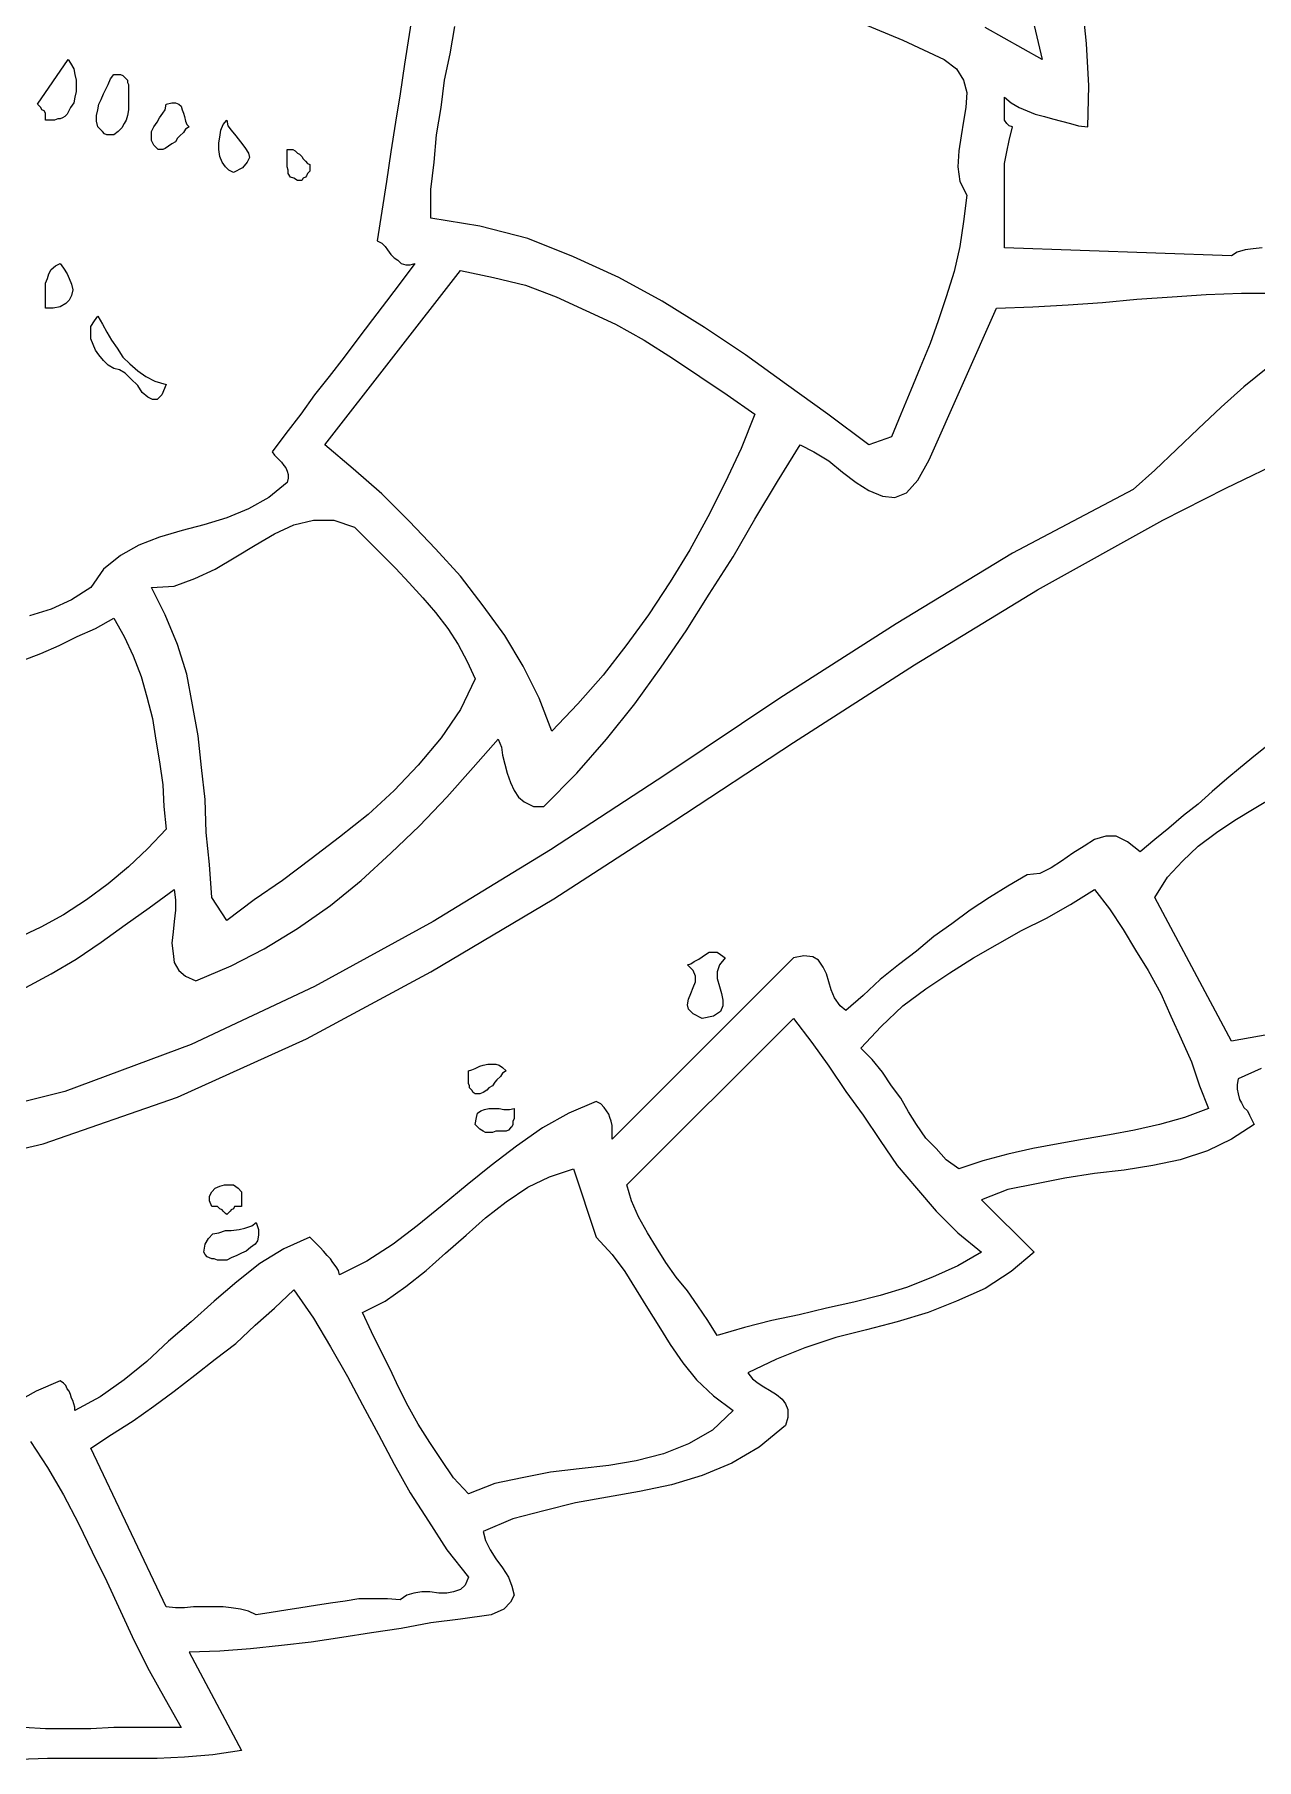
# Model space of a CAD drawing. Extents: x 0.03 to 7.75, y 0.03 to 7.25.
# Drawn here: x 1.877 to 2.949, y 0.197 to 1.71 of the extents above; entities that cross this region are included whole.
import ezdxf

# ---------------------------------------------------------------- set-up
doc = ezdxf.new("R2010")
doc.units = 0
doc.layers.add('1', color=7, linetype='Continuous')

msp = doc.modelspace()

# ---------------------------------------------------------------- linework, layer by layer
for points in [[(1.907, 1.642), (1.906, 1.64), (1.904, 1.638), (1.902, 1.637), (1.9, 1.636), (1.898, 1.636), (1.895, 1.635), (1.893, 1.635), (1.89, 1.635), (1.887, 1.635), (1.887, 1.637), (1.887, 1.639), (1.887, 1.641), (1.886, 1.643), (1.884, 1.644), (1.883, 1.646), (1.882, 1.647), (1.88, 1.649), (1.907, 1.688), (1.909, 1.685), (1.912, 1.68), (1.913, 1.675), (1.914, 1.67), (1.914, 1.665), (1.914, 1.66), (1.913, 1.655), (1.912, 1.65), (1.909, 1.646), (1.907, 1.642)], [(1.96, 1.662), (1.96, 1.657), (1.96, 1.653), (1.96, 1.648), (1.96, 1.644), (1.959, 1.639), (1.958, 1.635), (1.956, 1.632), (1.954, 1.628), (1.951, 1.625), (1.947, 1.622), (1.944, 1.622), (1.942, 1.622), (1.941, 1.622), (1.939, 1.623), (1.937, 1.625), (1.936, 1.626), (1.935, 1.627), (1.933, 1.629), (1.932, 1.634), (1.932, 1.639), (1.933, 1.644), (1.934, 1.649), (1.936, 1.653), (1.938, 1.658), (1.94, 1.662), (1.942, 1.666), (1.944, 1.671), (1.947, 1.675), (1.949, 1.675), (1.951, 1.675), (1.953, 1.675), (1.955, 1.674), (1.957, 1.672), (1.959, 1.67), (1.959, 1.668), (1.96, 1.666), (1.96, 1.664), (1.96, 1.662)], [(2.013, 1.629), (2.01, 1.627), (2.008, 1.624), (2.005, 1.621), (2.003, 1.619), (2.001, 1.616), (1.998, 1.614), (1.995, 1.612), (1.992, 1.61), (1.99, 1.609), (1.986, 1.609), (1.982, 1.613), (1.98, 1.617), (1.98, 1.621), (1.98, 1.625), (1.982, 1.629), (1.985, 1.633), (1.987, 1.637), (1.99, 1.641), (1.992, 1.644), (1.993, 1.649), (1.998, 1.65), (2.001, 1.65), (2.004, 1.649), (2.006, 1.647), (2.007, 1.644), (2.008, 1.641), (2.009, 1.638), (2.01, 1.634), (2.011, 1.631), (2.013, 1.629)], [(2.052, 1.589), (2.048, 1.591), (2.045, 1.594), (2.042, 1.598), (2.04, 1.603), (2.039, 1.609), (2.039, 1.615), (2.04, 1.62), (2.041, 1.626), (2.043, 1.631), (2.046, 1.635), (2.047, 1.63), (2.05, 1.626), (2.054, 1.621), (2.058, 1.616), (2.062, 1.611), (2.065, 1.606), (2.066, 1.602), (2.064, 1.598), (2.06, 1.593), (2.052, 1.589)], [(2.119, 1.596), (2.119, 1.593), (2.119, 1.591), (2.119, 1.59), (2.117, 1.588), (2.116, 1.586), (2.115, 1.585), (2.113, 1.584), (2.112, 1.582), (2.108, 1.582), (2.105, 1.584), (2.102, 1.585), (2.1, 1.588), (2.1, 1.591), (2.099, 1.594), (2.099, 1.598), (2.099, 1.602), (2.099, 1.605), (2.099, 1.609), (2.102, 1.609), (2.104, 1.609), (2.106, 1.608), (2.108, 1.606), (2.11, 1.605), (2.112, 1.603), (2.113, 1.601), (2.115, 1.599), (2.117, 1.597), (2.119, 1.596)], [(1.894, 1.47), (1.887, 1.47), (1.887, 1.474), (1.887, 1.479), (1.887, 1.483), (1.887, 1.488), (1.887, 1.492), (1.889, 1.496), (1.89, 1.5), (1.892, 1.504), (1.896, 1.507), (1.9, 1.509), (1.903, 1.505), (1.906, 1.5), (1.908, 1.496), (1.91, 1.491), (1.911, 1.486), (1.91, 1.481), (1.908, 1.477), (1.905, 1.474), (1.9, 1.471), (1.894, 1.47)], [(1.993, 1.403), (1.989, 1.394), (1.985, 1.39), (1.981, 1.39), (1.977, 1.392), (1.972, 1.396), (1.968, 1.402), (1.962, 1.408), (1.957, 1.413), (1.952, 1.416), (1.947, 1.417), (1.942, 1.42), (1.938, 1.424), (1.934, 1.429), (1.931, 1.433), (1.929, 1.438), (1.927, 1.443), (1.927, 1.449), (1.927, 1.454), (1.93, 1.459), (1.933, 1.463), (1.937, 1.456), (1.941, 1.449), (1.945, 1.442), (1.95, 1.435), (1.955, 1.427), (1.961, 1.421), (1.968, 1.415), (1.975, 1.41), (1.983, 1.406), (1.993, 1.403)], [(2.483, 0.9), (2.478, 0.894), (2.476, 0.888), (2.476, 0.882), (2.478, 0.875), (2.48, 0.869), (2.481, 0.863), (2.481, 0.858), (2.479, 0.853), (2.473, 0.849), (2.463, 0.847), (2.455, 0.851), (2.451, 0.855), (2.45, 0.859), (2.451, 0.864), (2.453, 0.869), (2.455, 0.874), (2.457, 0.879), (2.457, 0.884), (2.455, 0.889), (2.45, 0.894), (2.453, 0.895), (2.456, 0.897), (2.46, 0.899), (2.463, 0.901), (2.466, 0.903), (2.469, 0.905), (2.473, 0.905), (2.476, 0.905), (2.479, 0.903), (2.483, 0.9)], [(2.953, 0.803), (2.933, 0.794), (2.932, 0.789), (2.932, 0.785), (2.933, 0.781), (2.934, 0.776), (2.936, 0.773), (2.938, 0.769), (2.941, 0.766), (2.943, 0.762), (2.945, 0.758), (2.947, 0.754), (2.927, 0.741), (2.906, 0.731), (2.882, 0.723), (2.858, 0.718), (2.833, 0.714), (2.807, 0.711), (2.781, 0.707), (2.756, 0.702), (2.731, 0.697), (2.708, 0.688), (2.754, 0.642), (2.734, 0.625), (2.711, 0.61), (2.686, 0.599), (2.661, 0.589), (2.634, 0.581), (2.607, 0.574), (2.58, 0.567), (2.553, 0.558), (2.528, 0.548), (2.503, 0.536), (2.507, 0.531), (2.512, 0.527), (2.517, 0.524), (2.522, 0.521), (2.528, 0.517), (2.533, 0.513), (2.536, 0.509), (2.538, 0.504), (2.538, 0.497), (2.536, 0.49), (2.513, 0.471), (2.489, 0.457), (2.463, 0.446), (2.436, 0.438), (2.408, 0.432), (2.38, 0.427), (2.352, 0.422), (2.324, 0.415), (2.297, 0.408), (2.271, 0.397), (2.273, 0.389), (2.277, 0.381), (2.282, 0.373), (2.288, 0.365), (2.293, 0.357), (2.296, 0.349), (2.298, 0.341), (2.295, 0.335), (2.289, 0.329), (2.278, 0.324), (2.251, 0.32), (2.225, 0.317), (2.199, 0.312), (2.173, 0.308), (2.147, 0.304), (2.12, 0.3), (2.094, 0.297), (2.067, 0.294), (2.04, 0.292), (2.013, 0.291), (2.059, 0.205), (2.034, 0.201), (2.009, 0.199), (1.985, 0.198), (1.961, 0.198), (1.937, 0.198), (1.913, 0.198), (1.889, 0.198), (1.864, 0.197)], [(2.291, 0.801), (2.288, 0.799), (2.286, 0.796), (2.283, 0.793), (2.281, 0.791), (2.279, 0.788), (2.276, 0.786), (2.274, 0.784), (2.271, 0.782), (2.268, 0.781), (2.264, 0.781), (2.262, 0.782), (2.261, 0.784), (2.259, 0.786), (2.259, 0.788), (2.258, 0.79), (2.258, 0.793), (2.258, 0.795), (2.258, 0.798), (2.258, 0.801), (2.261, 0.802), (2.264, 0.803), (2.268, 0.805), (2.271, 0.806), (2.275, 0.807), (2.278, 0.807), (2.282, 0.807), (2.285, 0.806), (2.288, 0.804), (2.291, 0.801)], [(2.298, 0.768), (2.298, 0.765), (2.298, 0.762), (2.298, 0.759), (2.297, 0.757), (2.297, 0.754), (2.296, 0.752), (2.295, 0.751), (2.293, 0.749), (2.291, 0.748), (2.288, 0.748), (2.285, 0.748), (2.282, 0.748), (2.279, 0.747), (2.276, 0.747), (2.273, 0.747), (2.271, 0.748), (2.268, 0.75), (2.266, 0.752), (2.264, 0.754), (2.265, 0.76), (2.266, 0.764), (2.269, 0.766), (2.272, 0.767), (2.276, 0.768), (2.28, 0.768), (2.285, 0.768), (2.289, 0.767), (2.294, 0.767), (2.298, 0.768)], [(2.059, 0.695), (2.059, 0.682), (2.057, 0.682), (2.055, 0.682), (2.053, 0.682), (2.052, 0.68), (2.05, 0.679), (2.049, 0.678), (2.047, 0.676), (2.046, 0.675), (2.045, 0.676), (2.043, 0.678), (2.042, 0.679), (2.04, 0.68), (2.038, 0.682), (2.037, 0.682), (2.035, 0.682), (2.033, 0.682), (2.031, 0.687), (2.031, 0.691), (2.033, 0.695), (2.036, 0.698), (2.04, 0.7), (2.044, 0.701), (2.048, 0.701), (2.052, 0.701), (2.056, 0.698), (2.059, 0.695)], [(2.046, 0.635), (2.043, 0.635), (2.04, 0.635), (2.038, 0.635), (2.035, 0.636), (2.033, 0.636), (2.031, 0.637), (2.029, 0.638), (2.027, 0.64), (2.026, 0.642), (2.027, 0.649), (2.03, 0.654), (2.034, 0.658), (2.039, 0.659), (2.045, 0.661), (2.05, 0.661), (2.057, 0.662), (2.062, 0.663), (2.068, 0.665), (2.072, 0.668), (2.074, 0.662), (2.074, 0.657), (2.073, 0.652), (2.071, 0.649), (2.067, 0.646), (2.063, 0.643), (2.059, 0.641), (2.055, 0.639), (2.05, 0.637), (2.046, 0.635)]]:
    msp.add_lwpolyline(points)
at = {"layer": '1'}
for points in [[(2.21, 1.736), (2.206, 1.71), (2.202, 1.684), (2.198, 1.658), (2.194, 1.633), (2.19, 1.607), (2.186, 1.581), (2.182, 1.555), (2.178, 1.529), (2.182, 1.527), (2.185, 1.524), (2.187, 1.521), (2.19, 1.517), (2.193, 1.514), (2.196, 1.512), (2.199, 1.509), (2.203, 1.508), (2.207, 1.508), (2.211, 1.509), (2.199, 1.493), (2.186, 1.476), (2.174, 1.46), (2.161, 1.443), (2.149, 1.427), (2.136, 1.41), (2.123, 1.394), (2.111, 1.377), (2.098, 1.36), (2.086, 1.344), (2.088, 1.341), (2.09, 1.339), (2.092, 1.337), (2.094, 1.335), (2.096, 1.332), (2.098, 1.33), (2.099, 1.327), (2.1, 1.324), (2.1, 1.321), (2.099, 1.317), (2.083, 1.304), (2.065, 1.294), (2.046, 1.286), (2.026, 1.28), (2.007, 1.275), (1.987, 1.269), (1.969, 1.262), (1.953, 1.253), (1.938, 1.241), (1.927, 1.225), (1.91, 1.214), (1.892, 1.206), (1.873, 1.2)], [(2.954, 1.523), (2.946, 1.522), (2.939, 1.521), (2.932, 1.519), (2.927, 1.516), (2.728, 1.523), (2.728, 1.535), (2.728, 1.547), (2.728, 1.557), (2.728, 1.567), (2.728, 1.577), (2.728, 1.587), (2.728, 1.597), (2.73, 1.607), (2.732, 1.617), (2.735, 1.629), (2.732, 1.63), (2.73, 1.632), (2.728, 1.635), (2.728, 1.637), (2.728, 1.64), (2.728, 1.644), (2.728, 1.646), (2.728, 1.649), (2.728, 1.652), (2.728, 1.655), (2.734, 1.65), (2.741, 1.646), (2.748, 1.643), (2.755, 1.64), (2.763, 1.638), (2.77, 1.636), (2.778, 1.634), (2.786, 1.632), (2.793, 1.63), (2.801, 1.629), (2.802, 1.665), (2.8, 1.702), (2.796, 1.739)], [(2.603, 1.72), (2.639, 1.705), (2.675, 1.688), (2.686, 1.68), (2.692, 1.67), (2.695, 1.659), (2.694, 1.646), (2.692, 1.634), (2.69, 1.621), (2.688, 1.608), (2.687, 1.594), (2.689, 1.581), (2.695, 1.569), (2.692, 1.546), (2.689, 1.524), (2.684, 1.502), (2.677, 1.48), (2.67, 1.459), (2.663, 1.439), (2.654, 1.418), (2.646, 1.398), (2.637, 1.377), (2.629, 1.357), (2.609, 1.35), (2.573, 1.377), (2.537, 1.403), (2.501, 1.429), (2.465, 1.453), (2.428, 1.476), (2.39, 1.497), (2.35, 1.515), (2.31, 1.531), (2.268, 1.542), (2.225, 1.549), (2.225, 1.574), (2.228, 1.598), (2.23, 1.622), (2.234, 1.646), (2.237, 1.67), (2.242, 1.693), (2.246, 1.717)], [(2.754, 1.718), (2.761, 1.688), (2.711, 1.716)], [(2.509, 1.377), (2.497, 1.347), (2.483, 1.317), (2.468, 1.287), (2.452, 1.258), (2.435, 1.23), (2.416, 1.201), (2.397, 1.175), (2.376, 1.148), (2.354, 1.123), (2.331, 1.099), (2.32, 1.128), (2.306, 1.156), (2.29, 1.183), (2.271, 1.209), (2.251, 1.235), (2.229, 1.259), (2.206, 1.283), (2.182, 1.307), (2.157, 1.329), (2.132, 1.35), (2.251, 1.503), (2.28, 1.497), (2.308, 1.49), (2.335, 1.48), (2.361, 1.468), (2.387, 1.456), (2.412, 1.442), (2.437, 1.426), (2.461, 1.41), (2.485, 1.394), (2.509, 1.377)], [(1.87, 0.874), (1.892, 0.886), (1.914, 0.899), (1.936, 0.914), (1.957, 0.929), (1.978, 0.944), (2, 0.96), (2.001, 0.951), (2.001, 0.942), (2, 0.932), (1.999, 0.923), (1.998, 0.913), (1.999, 0.904), (2, 0.896), (2.004, 0.889), (2.01, 0.884), (2.019, 0.88), (2.05, 0.893), (2.079, 0.908), (2.108, 0.926), (2.137, 0.946), (2.164, 0.968), (2.19, 0.992), (2.215, 1.016), (2.239, 1.041), (2.262, 1.067), (2.284, 1.092), (2.287, 1.085), (2.288, 1.078), (2.29, 1.07), (2.292, 1.062), (2.295, 1.054), (2.298, 1.047), (2.302, 1.041), (2.307, 1.037), (2.315, 1.033), (2.324, 1.033), (2.353, 1.062), (2.379, 1.092), (2.404, 1.123), (2.427, 1.155), (2.449, 1.187), (2.469, 1.219), (2.49, 1.252), (2.509, 1.285), (2.529, 1.318), (2.549, 1.35), (2.561, 1.344), (2.574, 1.336), (2.586, 1.326), (2.598, 1.317), (2.609, 1.31), (2.621, 1.305), (2.632, 1.304), (2.642, 1.308), (2.652, 1.319), (2.662, 1.337), (2.721, 1.47), (2.753, 1.471), (2.784, 1.473), (2.814, 1.475), (2.844, 1.478), (2.875, 1.48), (2.905, 1.482), (2.936, 1.483), (2.967, 1.483)], [(2.959, 1.418), (2.938, 1.401), (2.918, 1.383), (2.898, 1.364), (2.879, 1.346), (2.86, 1.328), (2.841, 1.311), (2.735, 1.255), (2.633, 1.193), (2.531, 1.128), (2.431, 1.061), (2.33, 0.995), (2.227, 0.932), (2.123, 0.875), (2.015, 0.824), (1.904, 0.783), (1.788, 0.754)], [(1.761, 0.708), (1.885, 0.737), (2.003, 0.778), (2.116, 0.829), (2.225, 0.888), (2.333, 0.952), (2.438, 1.02), (2.543, 1.089), (2.649, 1.157), (2.757, 1.223), (2.867, 1.284), (2.922, 1.312), (2.978, 1.339)], [(2.264, 1.145), (2.251, 1.118), (2.234, 1.093), (2.214, 1.069), (2.193, 1.047), (2.17, 1.026), (2.145, 1.006), (2.12, 0.987), (2.095, 0.968), (2.07, 0.951), (2.046, 0.933), (2.033, 0.953), (2.031, 0.982), (2.028, 1.01), (2.027, 1.039), (2.024, 1.067), (2.021, 1.095), (2.016, 1.122), (2.011, 1.149), (2.003, 1.175), (1.992, 1.201), (1.98, 1.225), (2, 1.226), (2.018, 1.233), (2.036, 1.241), (2.054, 1.252), (2.071, 1.262), (2.088, 1.272), (2.105, 1.28), (2.122, 1.284), (2.14, 1.284), (2.158, 1.278), (2.17, 1.266), (2.182, 1.254), (2.194, 1.242), (2.206, 1.229), (2.218, 1.216), (2.229, 1.203), (2.24, 1.189), (2.249, 1.175), (2.257, 1.16), (2.264, 1.145)], [(1.867, 1.161), (1.883, 1.167), (1.899, 1.174), (1.915, 1.182), (1.931, 1.189), (1.947, 1.198), (1.956, 1.182), (1.964, 1.165), (1.971, 1.147), (1.976, 1.129), (1.981, 1.11), (1.984, 1.091), (1.987, 1.072), (1.99, 1.052), (1.991, 1.033), (1.993, 1.013)], [(3.112, 0.86), (2.927, 0.827), (2.86, 0.953), (2.871, 0.971), (2.884, 0.985), (2.898, 0.998), (2.914, 1.01), (2.93, 1.021), (2.947, 1.031), (2.965, 1.042), (2.981, 1.053), (2.998, 1.065), (3.013, 1.079), (3.039, 1.092), (3.04, 1.066), (3.044, 1.04), (3.05, 1.016), (3.058, 0.991), (3.067, 0.967), (3.076, 0.944), (3.086, 0.922), (3.096, 0.901), (3.105, 0.88), (3.112, 0.86)], [(2.961, 1.088), (2.948, 1.078), (2.935, 1.067), (2.923, 1.057), (2.91, 1.046), (2.898, 1.035), (2.885, 1.025), (2.872, 1.014), (2.86, 1.004), (2.847, 0.993), (2.836, 1.002), (2.826, 1.007), (2.817, 1.007), (2.807, 1.004), (2.798, 0.998), (2.788, 0.992), (2.778, 0.985), (2.769, 0.979), (2.759, 0.974), (2.748, 0.973), (2.731, 0.963), (2.715, 0.953), (2.698, 0.942), (2.682, 0.93), (2.666, 0.919), (2.651, 0.906), (2.635, 0.894), (2.619, 0.881), (2.604, 0.867), (2.589, 0.854), (2.584, 0.858), (2.579, 0.865), (2.576, 0.872), (2.574, 0.879), (2.572, 0.886), (2.569, 0.892), (2.565, 0.898), (2.56, 0.901), (2.552, 0.902), (2.543, 0.9), (2.384, 0.741), (2.384, 0.745), (2.384, 0.749), (2.384, 0.753), (2.383, 0.757), (2.382, 0.76), (2.381, 0.763), (2.379, 0.766), (2.377, 0.769), (2.374, 0.772), (2.37, 0.774), (2.346, 0.764), (2.323, 0.751), (2.3, 0.735), (2.278, 0.718), (2.257, 0.701), (2.235, 0.683), (2.213, 0.665), (2.192, 0.649), (2.169, 0.634), (2.145, 0.622), (2.144, 0.626), (2.142, 0.629), (2.139, 0.633), (2.137, 0.636), (2.134, 0.639), (2.131, 0.643), (2.128, 0.646), (2.125, 0.649), (2.122, 0.652), (2.119, 0.655), (2.096, 0.645), (2.075, 0.632), (2.055, 0.616), (2.035, 0.599), (2.015, 0.581), (1.995, 0.564), (1.976, 0.546), (1.956, 0.53), (1.935, 0.515), (1.913, 0.503), (1.913, 0.506), (1.912, 0.509), (1.911, 0.512), (1.91, 0.514), (1.909, 0.517), (1.908, 0.52), (1.906, 0.522), (1.905, 0.525), (1.903, 0.527), (1.9, 0.529), (1.879, 0.52), (1.859, 0.509)], [(1.993, 1.013), (1.977, 0.996), (1.96, 0.98), (1.942, 0.965), (1.923, 0.951), (1.903, 0.938), (1.883, 0.927), (1.862, 0.917)], [(2.907, 0.768), (2.886, 0.76), (2.864, 0.754), (2.842, 0.749), (2.82, 0.745), (2.798, 0.741), (2.775, 0.737), (2.753, 0.733), (2.731, 0.728), (2.709, 0.722), (2.688, 0.715), (2.677, 0.723), (2.668, 0.733), (2.659, 0.742), (2.651, 0.754), (2.644, 0.765), (2.637, 0.777), (2.629, 0.788), (2.621, 0.8), (2.612, 0.811), (2.602, 0.821), (2.62, 0.84), (2.639, 0.858), (2.659, 0.873), (2.68, 0.887), (2.701, 0.9), (2.722, 0.912), (2.743, 0.924), (2.765, 0.935), (2.786, 0.947), (2.807, 0.96), (2.82, 0.943), (2.832, 0.925), (2.843, 0.907), (2.854, 0.889), (2.865, 0.869), (2.874, 0.849), (2.883, 0.829), (2.892, 0.809), (2.899, 0.788), (2.907, 0.768)], [(2.708, 0.642), (2.687, 0.63), (2.665, 0.62), (2.642, 0.611), (2.619, 0.604), (2.596, 0.598), (2.572, 0.593), (2.548, 0.587), (2.524, 0.582), (2.5, 0.576), (2.476, 0.569), (2.468, 0.582), (2.459, 0.595), (2.45, 0.608), (2.44, 0.62), (2.431, 0.633), (2.423, 0.646), (2.415, 0.659), (2.407, 0.673), (2.401, 0.687), (2.397, 0.701), (2.543, 0.847), (2.559, 0.826), (2.574, 0.805), (2.589, 0.783), (2.604, 0.762), (2.619, 0.74), (2.634, 0.718), (2.651, 0.698), (2.668, 0.678), (2.687, 0.659), (2.708, 0.642)], [(2.37, 0.655), (2.384, 0.64), (2.395, 0.625), (2.405, 0.609), (2.415, 0.593), (2.425, 0.577), (2.435, 0.561), (2.446, 0.545), (2.458, 0.53), (2.473, 0.516), (2.49, 0.503), (2.472, 0.486), (2.451, 0.474), (2.429, 0.465), (2.405, 0.459), (2.381, 0.455), (2.355, 0.452), (2.33, 0.449), (2.305, 0.444), (2.281, 0.439), (2.258, 0.43), (2.245, 0.444), (2.234, 0.46), (2.224, 0.475), (2.214, 0.491), (2.205, 0.507), (2.197, 0.523), (2.189, 0.54), (2.181, 0.556), (2.173, 0.572), (2.165, 0.589), (2.185, 0.599), (2.203, 0.612), (2.221, 0.626), (2.238, 0.641), (2.256, 0.657), (2.273, 0.672), (2.291, 0.686), (2.31, 0.699), (2.329, 0.708), (2.35, 0.715), (2.37, 0.655)], [(2.258, 0.357), (2.255, 0.35), (2.251, 0.346), (2.245, 0.344), (2.239, 0.343), (2.232, 0.343), (2.224, 0.344), (2.217, 0.344), (2.21, 0.343), (2.204, 0.341), (2.198, 0.337), (2.187, 0.338), (2.175, 0.338), (2.162, 0.338), (2.15, 0.336), (2.137, 0.334), (2.124, 0.332), (2.111, 0.33), (2.098, 0.328), (2.085, 0.326), (2.072, 0.324), (2.065, 0.327), (2.058, 0.329), (2.05, 0.33), (2.043, 0.331), (2.034, 0.331), (2.026, 0.331), (2.017, 0.331), (2.009, 0.33), (2.001, 0.33), (1.993, 0.331), (1.927, 0.47), (1.945, 0.482), (1.964, 0.494), (1.982, 0.507), (2, 0.52), (2.018, 0.534), (2.036, 0.548), (2.054, 0.562), (2.071, 0.578), (2.088, 0.593), (2.105, 0.609), (2.122, 0.584), (2.137, 0.559), (2.152, 0.533), (2.165, 0.508), (2.179, 0.482), (2.193, 0.456), (2.207, 0.431), (2.223, 0.406), (2.239, 0.381), (2.258, 0.357)], [(1.874, 0.476), (1.889, 0.453), (1.903, 0.429), (1.916, 0.404), (1.928, 0.379), (1.941, 0.353), (1.953, 0.327), (1.965, 0.301), (1.978, 0.275), (1.992, 0.25), (2.006, 0.225)], [(2.006, 0.225), (1.987, 0.225), (1.967, 0.225), (1.947, 0.225), (1.927, 0.224), (1.907, 0.224), (1.887, 0.224), (1.868, 0.225)]]:
    msp.add_lwpolyline(points, dxfattribs=at)

doc.saveas('drawing.dxf')
